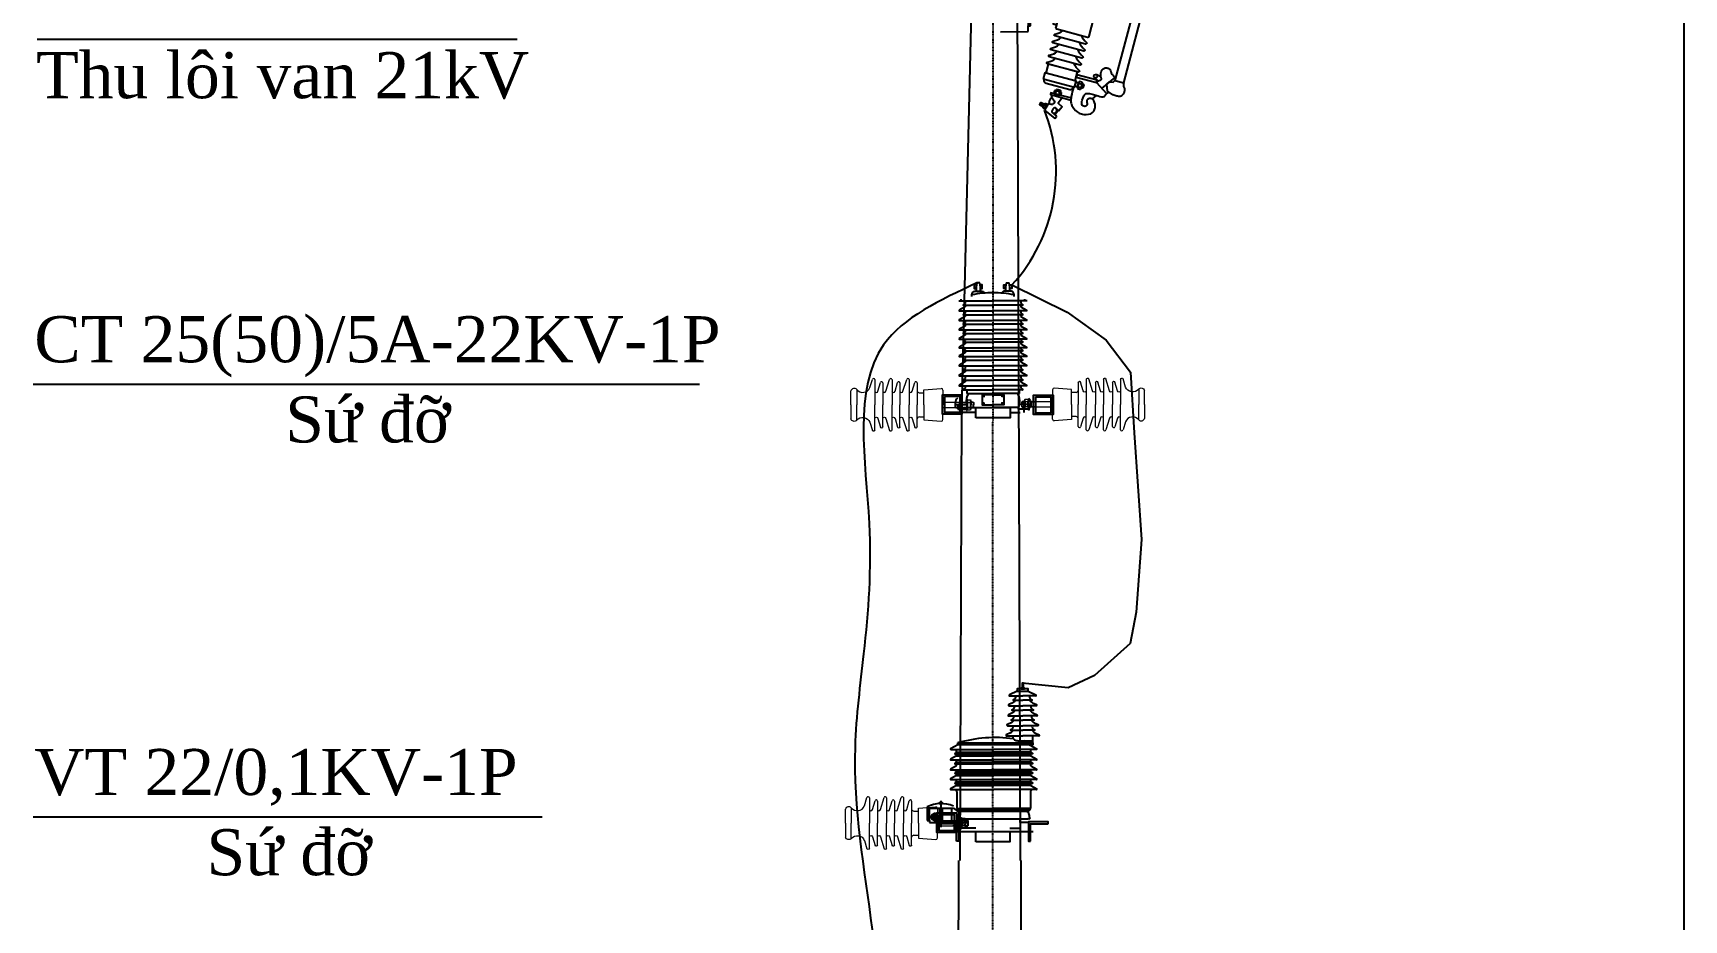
# Model space of a CAD drawing. Header units: inches. Extents: x -246336 to 136055, y -106871 to 69513.
# Drawn here: x -148379 to -142468, y 12018 to 15192 of the extents above; entities that cross this region are included whole.
import ezdxf

# ---------------------------------------------------------------- set-up
doc = ezdxf.new("R2010")
doc.units = ezdxf.units.IN
doc.header["$MEASUREMENT"] = 0
for name, pattern in [('CENTER', [2, 1.25, -0.25, 0.25, -0.25]), ('DASHDOT', [25.4, 12.7, -6.35, 0, -6.35]), ('DASHDOTX2', [2, 1, -0.5, 0, -0.5])]:
    doc.linetypes.add(name, pattern=pattern)
for name, color, linetype in [('Layer1', 7, 'Continuous'), ('XA-TT1', 7, 'Continuous'), ('XA-TT2', 7, 'Continuous')]:
    doc.layers.add(name, color=color, linetype=linetype)
doc.styles.add('VIET25', font='VNTIME_0.TTF', dxfattribs={"height": 2.5})

# ---------------------------------------------------------------- blocks, each defined once
blk = doc.blocks.new('DSFDS')
at = {"layer": 'Layer1', "color": 9, "linetype": 'Continuous', "lineweight": 5}
for p, q in [((-19632.1, 14191.9), (-19632.1, 14113.2)), ((-19614.3, 14161.8), (-19623.7, 14192.8)), ((-19603.5, 14204), (-19603.5, 14113.2)), ((-19581.5, 14161.8), (-19594.8, 14204.6)), ((-19570.7, 14191.9), (-19570.7, 14113.2)), ((-19553, 14161.8), (-19562.3, 14192.8)), ((-19542.2, 14204), (-19542.2, 14113.2)), ((-19520.2, 14161.8), (-19533.5, 14204.6)), ((-19509.4, 14191.9), (-19509.4, 14113.2)), ((-19491.6, 14161.8), (-19501, 14192.8)), ((-19480.8, 14204), (-19480.8, 14113.2)), ((-19462.7, 14175), (-19472.1, 14204.6)), ((-19810.9, 14130.9), (-19823.1, 14130.9)), ((-19724.6, 14165.7), (-19724.6, 14113.2)), ((-19656.4, 14167.2), (-19718.2, 14172.1)), ((-19656.4, 14113.2), (-19656.4, 14167.2)), ((-19640.1, 14156.4), (-19656.4, 14156.4)), ((-19415.8, 14167.8), (-19415.8, 14113.2)), ((-19395, 14113.2), (-19395, 14163.1)), ((-19832.9, 14123.2), (-19834.9, 14121.2)), ((-19834.9, 14121.2), (-19834.9, 14113.2)), ((-19834.9, 14105.2), (-19834.9, 14113.2)), ((-19832.9, 14103.2), (-19834.9, 14105.2)), ((-19812.2, 14122.2), (-19823.1, 14122.2)), ((-19812.2, 14104.3), (-19823.1, 14104.3)), ((-19810.9, 14095.6), (-19823.1, 14095.6)), ((-19724.6, 14123.2), (-19808.5, 14123.2)), ((-19724.6, 14103.2), (-19808.5, 14103.2)), ((-19724.6, 14060.8), (-19724.6, 14113.2)), ((-19656.4, 14113.2), (-19656.4, 14059.2)), ((-19640.1, 14070.1), (-19656.4, 14070.1)), ((-19632.1, 14034.6), (-19632.1, 14113.2)), ((-19603.5, 14022.5), (-19603.5, 14113.2)), ((-19570.7, 14034.6), (-19570.7, 14113.2)), ((-19542.2, 14022.5), (-19542.2, 14113.2)), ((-19509.4, 14034.6), (-19509.4, 14113.2)), ((-19480.8, 14022.5), (-19480.8, 14113.2)), ((-19415.8, 14058.7), (-19415.8, 14113.2)), ((-19395, 14113.2), (-19395, 14063.4)), ((-19656.4, 14059.2), (-19718.2, 14054.3)), ((-19614.3, 14064.6), (-19623.7, 14033.7)), ((-19581.5, 14064.6), (-19594.8, 14021.9)), ((-19553, 14064.6), (-19562.3, 14033.7)), ((-19520.2, 14064.6), (-19533.5, 14021.9)), ((-19491.6, 14064.6), (-19501, 14033.7)), ((-19462.7, 14051.4), (-19472.1, 14021.9))]:
    blk.add_line(p, q, dxfattribs=at)
at = {"layer": 'Layer1', "color": 9, "linetype": 'CENTER', "ltscale": 0.05}
for p, q in [((-19824.5, 14121.2), (-19834.9, 14121.2)), ((-19824.5, 14105.2), (-19834.9, 14105.2)), ((-19832.9, 14103.2), (-19832.9, 14123.2))]:
    blk.add_line(p, q, dxfattribs=at)
at = {"layer": 'Layer1', "color": 9, "linetype": 'Continuous'}
for p, q in [((-19824.5, 14123.2), (-19832.9, 14123.2)), ((-19824.5, 14103.2), (-19832.9, 14103.2)), ((-19824.5, 14126.6), (-19824.5, 14113.2)), ((-19824.5, 14099.9), (-19824.5, 14113.2))]:
    blk.add_line(p, q, dxfattribs=at)
at = {"layer": 'Layer1', "color": 9, "linetype": 'CENTER', "lineweight": 5, "ltscale": 0.05}
for p, q in [((-19779.7, 14121.2), (-19808.5, 14121.2)), ((-19779.7, 14105.2), (-19808.5, 14105.2))]:
    blk.add_line(p, q, dxfattribs=at)
at = {"layer": 'Layer1', "color": 9, "linetype": 'Continuous', "lineweight": 5}
for points in [[(-19808.5, 14113.2), (-19808.5, 14133.2), (-19810.9, 14133.2), (-19810.9, 14113.2)], [(-19808.5, 14113.2), (-19808.5, 14093.3), (-19810.9, 14093.3), (-19810.9, 14113.2)]]:
    blk.add_lwpolyline(points, dxfattribs=at)
at = {"layer": 'Layer1', "color": 9, "linetype": 'Continuous'}
for centre, radius, start, end in [((-19816.8, 14126.6), 7.65, 145.46302, 214.53698), ((-19818.5, 14126.6), 7.65, 325.46302, 34.53698), ((-19793.9, 14113.2), 30.6, 162.92513, 180), ((-19793.9, 14113.2), 30.6, 180, 197.07487), ((-19816.8, 14099.9), 7.65, 145.46302, 214.53698), ((-19841.5, 14113.2), 30.6, 0, 17.07487), ((-19841.5, 14113.2), 30.6, 342.92513, 0), ((-19818.5, 14099.9), 7.65, 325.46302, 34.53698)]:
    blk.add_arc(centre, radius, start, end, dxfattribs=at)
at = {"layer": 'Layer1', "color": 9, "linetype": 'Continuous', "lineweight": 5}
for centre, radius, start, end in [((-19717.9, 14165.4), 6.7, 92.54894, 177.93442), ((-19640.9, 14165.6), 9.23, 275.28064, 343.24809), ((-19640.9, 14060.9), 9.23, 16.75191, 84.71936), ((-19717.9, 14061), 6.7, 182.06558, 267.45106)]:
    blk.add_arc(centre, radius, start, end, dxfattribs=at)
at = {"layer": 'Layer1', "color": 9, "linetype": 'Continuous', "lineweight": 5, "extrusion": (0, 0, -1)}
for centre, major_axis, start_param, end_param in [((-19627.9, 14192.1), (4.22, 0), 3.094054, 6.116831), ((-19599.1, 14203.3), (4.48, 0), 3.291437, 5.982469), ((-19566.5, 14192.1), (4.22, 0), 3.094054, 6.116831), ((-19537.7, 14203.3), (4.48, 0), 3.291437, 5.982469), ((-19505.2, 14192.1), (4.22, 0), 3.094054, 6.116831), ((-19476.4, 14203.3), (4.48, 0), 3.291437, 5.982469), ((-19608.8, 14163.2), (5.71, 0), 0.402312, 2.8943), ((-19576, 14163.2), (5.71, 0), 0.402312, 2.8943), ((-19547.4, 14163.2), (5.71, 0), 0.402312, 2.8943), ((-19514.6, 14163.2), (5.71, 0), 0.402312, 2.8943), ((-19486.1, 14163.2), (5.71, 0), 0.402312, 2.8943), ((-19437.1, 14184.4), (27.3, 0), 0.67706, 2.781074), ((-19406.5, 14161), (11.6, 0), 3.786737, 6.096978)]:
    blk.add_ellipse(centre, major_axis=major_axis, ratio=0.970874, start_param=start_param, end_param=end_param, dxfattribs=at)
at = {"layer": 'Layer1', "color": 9, "linetype": 'Continuous', "lineweight": 5}
for centre, major_axis, start_param, end_param in [((-19608.8, 14063.3), (5.71, 0), 0.402312, 2.8943), ((-19576, 14063.3), (5.71, 0), 0.402312, 2.8943), ((-19547.4, 14063.3), (5.71, 0), 0.402312, 2.8943), ((-19514.6, 14063.3), (5.71, 0), 0.402312, 2.8943), ((-19486.1, 14063.3), (5.71, 0), 0.402312, 2.8943), ((-19437.1, 14042.1), (27.3, 0), 0.67706, 2.781074), ((-19627.9, 14034.4), (4.22, 0), 3.094054, 6.116831), ((-19599.1, 14023.2), (4.48, 0), 3.291437, 5.982469), ((-19566.5, 14034.4), (4.22, 0), 3.094054, 6.116831), ((-19537.7, 14023.2), (4.48, 0), 3.291437, 5.982469), ((-19505.2, 14034.4), (4.22, 0), 3.094054, 6.116831), ((-19476.4, 14023.2), (4.48, 0), 3.291437, 5.982469), ((-19406.5, 14065.5), (11.6, 0), 3.786737, 6.096978)]:
    blk.add_ellipse(centre, major_axis=major_axis, ratio=0.970874, start_param=start_param, end_param=end_param, dxfattribs=at)
at = {"layer": 'XA-TT1', "color": 7, "flags": 128}
for points in [[(-19722.7, 14083.8), (-19722.7, 14076.8), (-19792.7, 14076.8), (-19792.7, 14146.8), (-19785.7, 14146.8)], [(-19792.7, 14139.8), (-19792.7, 14146.8), (-19722.7, 14146.8), (-19722.7, 14076.8), (-19729.7, 14076.8)], [(-19729.7, 14083.8), (-19729.7, 14139.8), (-19785.7, 14139.8)], [(-19785.7, 14139.8), (-19785.7, 14083.8), (-19729.7, 14083.8)]]:
    blk.add_lwpolyline(points, dxfattribs=at)
blk = doc.blocks.new('FCOB')
at = {"layer": 'XA-TT2', "linetype": 'DASHDOTX2', "ltscale": 3}
h = blk.add_hatch(dxfattribs=at)
h.set_pattern_fill('ANSI37', color=4, scale=33, angle=-3.0447, style=0)
h.set_pattern_definition([(41.95532, (9215.2557, -978.9582), (-2.7577723, 3.067624), []), (131.95532, (9215.2557, -978.9582), (-3.067624, -2.7577723), [])])
h.paths.add_polyline_path([(13972.73, 1673.2), (13970.84, 1663.84), (13975.86, 1662.37), (13987.14, 1663.23), (13994.07, 1661.1), (13996.32, 1668.55), (13988.86, 1671.41)])
for p, q in [((13971.04, 1664.86), (13969.79, 1665.19)), ((13957.23, 1660.83), (13962.64, 1659.38)), ((13970.73, 1663.64), (13969.79, 1663.89)), ((13970.77, 1663.8), (13969.83, 1664.05)), ((13970.04, 1665), (13969.86, 1664.3)), ((13973.8, 1662.1), (13973.54, 1663.05)), ((13974.74, 1662.24), (13974.6, 1662.74)), ((13978.96, 1657.57), (13978.94, 1655.89)), ((13979.63, 1658.11), (13981.27, 1657.8)), ((13944.77, 1652.4), (13946.42, 1652.4)), ((13945.07, 1652.52), (13945.07, 1653.46)), ((13945.11, 1655.14), (13946.08, 1655.14)), ((13945.11, 1654.98), (13946.08, 1654.98)), ((13945.11, 1654.82), (13946.08, 1654.82)), ((13945.11, 1654.67), (13946.08, 1654.67)), ((13945.11, 1654.51), (13946.08, 1654.51)), ((13945.11, 1654.35), (13946.08, 1654.35)), ((13945.11, 1654.19), (13946.08, 1654.19)), ((13945.11, 1654.03), (13946.08, 1654.03)), ((13945.11, 1653.87), (13946.08, 1653.87)), ((13945.11, 1653.71), (13946.08, 1653.71)), ((13948.75, 1652.36), (13945.74, 1652.36)), ((13946.12, 1652.52), (13946.12, 1653.46)), ((13948.47, 1649.62), (13948.22, 1648.69)), ((13948.62, 1649.58), (13948.37, 1648.65)), ((13948.77, 1649.54), (13948.52, 1648.6)), ((13948.93, 1649.5), (13948.68, 1648.56)), ((13949.08, 1649.45), (13948.83, 1648.52)), ((13949.24, 1649.41), (13948.99, 1648.48)), ((13949.39, 1649.37), (13949.14, 1648.44)), ((13950.19, 1648.11), (13949.49, 1648.3)), ((13950.47, 1649.13), (13949.77, 1649.32)), ((13950.66, 1649.38), (13950.23, 1647.79)), ((13952.89, 1644.66), (13958.3, 1643.21)), ((13963.04, 1629.83), (13962.18, 1630.69)), ((13964.15, 1630.85), (13962.78, 1631.53)), ((13968.29, 1630.65), (13964.39, 1627.44)), ((13950.33, 1625.86), (13951.92, 1625.43)), ((13950.64, 1625.9), (13950.83, 1626.6)), ((13950.94, 1626.83), (13951.87, 1626.58)), ((13950.98, 1626.98), (13951.91, 1626.73)), ((13951.66, 1625.63), (13951.85, 1626.32)), ((13957.54, 1629.26), (13957.12, 1627.67)), ((13957.31, 1627.92), (13958.16, 1627.69)), ((13957.58, 1628.94), (13958.43, 1628.71)), ((13958.66, 1628.6), (13958.41, 1627.67)), ((13958.81, 1628.56), (13958.56, 1627.63)), ((13962.86, 1629.12), (13965.85, 1625.83)), ((13945.96, 1622.57), (13946.3, 1623.16)), ((13946.06, 1622.51), (13946.39, 1623.1)), ((13946.16, 1622.46), (13946.49, 1623.05)), ((13946.26, 1622.4), (13946.59, 1622.99)), ((13946.35, 1622.35), (13946.69, 1622.94)), ((13946.45, 1622.29), (13946.78, 1622.88)), ((13946.55, 1622.24), (13946.88, 1622.83)), ((13946.64, 1622.18), (13946.98, 1622.77)), ((13946.74, 1622.13), (13947.07, 1622.72)), ((13946.84, 1622.07), (13947.17, 1622.66)), ((13947.54, 1621.64), (13946.97, 1621.96)), ((13948.36, 1622.88), (13947.24, 1620.95)), ((13947.24, 1620.95), (13950.34, 1618.45)), ((13947.91, 1622.28), (13947.34, 1622.6)), ((13947.52, 1621.41), (13948.08, 1622.42)), ((13949.3, 1622.62), (13948.36, 1622.88)), ((13962.73, 1625.32), (13961.49, 1624.24)), ((13950.95, 1619.15), (13949.52, 1620.42)), ((13950.34, 1618.45), (13950.95, 1619.15))]:
    blk.add_line(p, q)
at = {"linetype": 'DASHDOT'}
for p, q in [((13942.53, 1653.98), (13934.23, 1653.98)), ((13942.53, 1652.36), (13942.53, 1653.98)), ((13942.53, 1644.39), (13942.53, 1646.14)), ((13934.23, 1644.39), (13942.53, 1644.39))]:
    blk.add_line(p, q, dxfattribs=at)
at = {"linetype": 'Continuous', "lineweight": 5}
for p, q in [((13943.33, 1650.29), (13944.2, 1650.29)), ((13943.33, 1647.74), (13944.2, 1647.74)), ((13943.42, 1649.66), (13944.2, 1649.66)), ((13943.42, 1648.37), (13944.2, 1648.37)), ((13944.91, 1649.73), (13945.05, 1649.59)), ((13944.91, 1648.3), (13945.05, 1648.44)), ((13945.05, 1649.59), (13945.05, 1649.01)), ((13945.05, 1648.44), (13945.05, 1649.01))]:
    blk.add_line(p, q, dxfattribs=at)
at = {"linetype": 'Continuous'}
for p, q in [((13944.3, 1649.97), (13944.3, 1649.01)), ((13944.3, 1649.73), (13944.91, 1649.73)), ((13944.3, 1648.06), (13944.3, 1649.01)), ((13944.3, 1648.3), (13944.91, 1648.3))]:
    blk.add_line(p, q, dxfattribs=at)
at = {"linetype": 'CENTER', "ltscale": 0.05}
for p, q in [((13944.3, 1649.59), (13945.05, 1649.59)), ((13944.3, 1648.44), (13945.05, 1648.44)), ((13944.91, 1648.3), (13944.91, 1649.73))]:
    blk.add_line(p, q, dxfattribs=at)
for points in [[(13972.73, 1673.2), (13988.86, 1671.41), (13996.32, 1668.55), (13994.07, 1661.1), (13987.14, 1663.23), (13975.86, 1662.37), (13970.84, 1663.84), (13972.73, 1673.2)], [(13969.47, 1665.15), (13969.29, 1664.45)], [(13971.04, 1664.86), (13969.79, 1665.19)], [(13955.56, 1661.28), (13964.31, 1658.93), (13964.69, 1660.34)], [(13969.54, 1664.26), (13970.85, 1663.91)], [(13970.91, 1663.81), (13970.83, 1663.53), (13970.67, 1663.44), (13969.74, 1663.69), (13969.64, 1663.85), (13969.74, 1664.2), (13970.85, 1663.91)], [(13974.54, 1660.74), (13975.87, 1659.24)], [(13976.14, 1660.36), (13974.83, 1661.83)], [(13981.85, 1658.82), (13976.14, 1660.36)], [(13979.15, 1659.55), (13979.72, 1661.69), (13977.11, 1662.39), (13976.54, 1660.25)], [(13976.92, 1662.45), (13976.92, 1662.44), (13979.91, 1661.64), (13980.24, 1662.87)], [(13977.71, 1664.37), (13977.46, 1664.44)], [(13975.36, 1655.86), (13968.35, 1629.77), (13970.96, 1629.06), (13977.97, 1655.16)], [(13975.86, 1659.24), (13974.98, 1655.96), (13978.05, 1655.14)], [(13944.48, 1653.46), (13944.48, 1652.52)], [(13946.42, 1653.58), (13944.77, 1653.58)], [(13944.77, 1652.4), (13946.42, 1652.4)], [(13946.71, 1652.52), (13946.71, 1653.46)], [(13949.3, 1648.04), (13949.73, 1649.63)], [(13950.04, 1647.54), (13949.34, 1647.73)], [(13949.92, 1649.89), (13950.62, 1649.7)], [(13950.66, 1649.38), (13950.23, 1647.79)], [(13956.45, 1629.65), (13957.17, 1632.36), (13948.43, 1634.71), (13947.7, 1632)], [(13950.26, 1626.75), (13950.07, 1626.05)], [(13950.33, 1625.86), (13951.92, 1625.43)], [(13952.17, 1626.37), (13950.58, 1626.79)], [(13952.23, 1625.47), (13952.42, 1626.17)], [(13957.54, 1629.26), (13957.12, 1627.67)], [(13957.16, 1627.35), (13958, 1627.12)], [(13958.58, 1629.28), (13957.74, 1629.51)], [(13958.2, 1627.38), (13958.63, 1628.96)], [(13968.84, 1625.1), (13967.66, 1625.42), (13966.09, 1626.54), (13965.87, 1628.65), (13966.7, 1629.34), (13967.85, 1629.2), (13968.35, 1629.77)], [(13946.77, 1621.6), (13947.34, 1621.28)], [(13947.37, 1622.82), (13946.8, 1621.82)], [(13947.52, 1621.41), (13948.08, 1622.42)], [(13948.11, 1622.64), (13947.54, 1622.96)], [(13948.78, 1622.76), (13948.82, 1623.67), (13949.21, 1624.42), (13949.52, 1624.64), (13949.62, 1624.73)], [(13952.56, 1624.65), (13951.41, 1623.01), (13952.57, 1621.89), (13951.56, 1620.76), (13950.56, 1621.65)]]:
    blk.add_lwpolyline(points)
for points in [[(13965.74, 1664.26), (13965.96, 1665.08, 0.414214), (13965.33, 1666.16), (13958.3, 1668.05, 0.414214), (13957.21, 1667.43), (13955.57, 1661.33)], [(13971.22, 1665.42), (13968.28, 1666.21, 0.414214), (13967.01, 1665.48), (13966.62, 1664.03), (13967.19, 1663.88), (13967.58, 1665.32, -0.414214), (13968.12, 1665.64), (13971.04, 1664.86)], [(13962.64, 1659.38, 0.125293), (13964.21, 1657.28, -0.748668), (13963.97, 1656.79), (13963.97, 1656.79), (13954.78, 1659.26, -0.748668), (13954.83, 1659.8, 0.125293), (13957.23, 1660.83)], [(13961.52, 1655.22, 0.125293), (13963.09, 1653.12, -0.748668), (13962.86, 1652.64), (13962.86, 1652.64), (13953.67, 1655.1, -0.748668), (13953.71, 1655.64, 0.125293), (13956.11, 1656.68)], [(13962.08, 1657.3, 0.125293), (13963.65, 1655.2, -0.748668), (13963.41, 1654.71), (13963.41, 1654.71), (13954.22, 1657.18, -0.748668), (13954.27, 1657.72, 0.125293), (13956.67, 1658.75)], [(13952.43, 1651.38, -0.177277), (13952.59, 1651.49, 0.125293), (13955, 1652.52)], [(13960.97, 1653.14, 0.125293), (13962.53, 1651.05, -0.748668), (13962.3, 1650.56), (13962.3, 1650.56), (13953.11, 1653.02, -0.748668), (13953.15, 1653.56, 0.125293), (13955.56, 1654.6)], [(13960.41, 1651.06, 0.125293), (13961.97, 1648.97, -0.177277), (13962.06, 1648.79, -0.177277)], [(13957.18, 1639.05, 0.125293), (13958.75, 1636.95, -0.748668), (13958.51, 1636.46), (13958.51, 1636.46), (13949.32, 1638.93, -0.748668), (13949.36, 1639.47, 0.125293), (13951.77, 1640.5)], [(13957.74, 1641.13, 0.125293), (13959.3, 1639.03, -0.748668), (13959.07, 1638.54), (13959.07, 1638.54), (13949.88, 1641.01, -0.748668), (13949.92, 1641.55, 0.125293), (13952.33, 1642.58)], [(13958.3, 1643.21, 0.125293), (13959.86, 1641.11, -0.748668), (13959.63, 1640.62), (13959.63, 1640.62), (13950.44, 1643.09, -0.748668), (13950.48, 1643.63, 0.125293), (13952.89, 1644.66)], [(13956.06, 1634.89, 0.125293), (13957.63, 1632.79, -0.748668), (13957.39, 1632.3), (13957.39, 1632.3), (13948.21, 1634.77, -0.748668), (13948.25, 1635.31, 0.125293), (13950.65, 1636.34)], [(13956.62, 1636.97, 0.125293), (13958.19, 1634.87, -0.748668), (13957.95, 1634.38), (13957.95, 1634.38), (13948.76, 1636.85, -0.748668), (13948.81, 1637.39, 0.125293), (13951.21, 1638.42)], [(13947.22, 1630.22), (13947.17, 1630.05, 0.414214), (13947.8, 1628.96), (13954.83, 1627.07, 0.414214), (13955.92, 1627.7), (13955.97, 1627.87)], [(13955.22, 1624.6, -0.121046), (13955.01, 1624.6), (13949.24, 1626.15), (13949.09, 1625.58), (13954.85, 1624.03, 0.069485), (13955.14, 1624, 0.069485)], [(13949.54, 1625.46), (13949.4, 1624.96), (13950.22, 1623.76, -0.551716), (13949.3, 1622.62)]]:
    blk.add_lwpolyline(points, format="xyb")
for points in [[(13965.26, 1664.39), (13964.18, 1660.36), (13973.59, 1659.99), (13974.14, 1662.01), (13965.26, 1664.39)], [(13970.93, 1663.88), (13970.93, 1663.88)], [(13973.51, 1659.69), (13974.2, 1659.5), (13974.93, 1662.19), (13974.24, 1662.38)], [(13945.11, 1655.3), (13946.08, 1655.3), (13946.21, 1655.17), (13946.21, 1653.58), (13944.98, 1653.58), (13944.98, 1655.17)], [(13948.22, 1649.69), (13947.97, 1648.75), (13948.07, 1648.59), (13949.35, 1648.24), (13949.67, 1649.43), (13948.39, 1649.78)], [(13946.9, 1630.31), (13956.27, 1627.79), (13956.75, 1629.57), (13947.38, 1632.09)], [(13956.75, 1630.76), (13962.86, 1629.12), (13963.04, 1629.83), (13956.93, 1631.47)], [(13951.04, 1627.19), (13951.97, 1626.94), (13952.06, 1626.77), (13951.97, 1626.42), (13950.78, 1626.74), (13950.87, 1627.09)], [(13956.35, 1628.09), (13957.17, 1627.87), (13957.49, 1629.06), (13956.67, 1629.28)], [(13959.02, 1628.51), (13958.77, 1627.57), (13958.6, 1627.48), (13958.25, 1627.58), (13958.57, 1628.77), (13958.92, 1628.67)], [(13945.87, 1622.62), (13946.2, 1623.21), (13946.33, 1623.25), (13947.3, 1622.7), (13946.87, 1621.95), (13945.9, 1622.5)]]:
    blk.add_lwpolyline(points, close=True)
at = {"flags": 128}
for points in [[(13948.75, 1651.74), (13948.75, 1652.36), (13942.53, 1652.36), (13942.53, 1646.14), (13943.16, 1646.14)], [(13943.16, 1646.14), (13943.16, 1651.74), (13948.75, 1651.74)]]:
    blk.add_lwpolyline(points, dxfattribs=at)
for points in [[(13942.85, 1651.4), (13950.43, 1651.4, -0.414214), (13950.96, 1650.49), (13949.94, 1646.69), (13950.9, 1646.43), (13951.92, 1650.23, 0.414214), (13950.69, 1652.36), (13942.85, 1652.36)], [(13951.02, 1645.16), (13960.17, 1642.7, 0.414214), (13960.71, 1643.02), (13962.14, 1648.31, 0.414214), (13961.82, 1648.86), (13952.67, 1651.32, 0.414214), (13952.12, 1651), (13950.7, 1645.71, 0.414214)]]:
    blk.add_lwpolyline(points, format="xyb", close=True)
at = {"linetype": 'Continuous', "lineweight": 5}
for points in [[(13943.16, 1649.01), (13943.16, 1650.45), (13943.33, 1650.45), (13943.33, 1649.01)], [(13943.16, 1649.01), (13943.16, 1647.58), (13943.33, 1647.58), (13943.33, 1649.01)]]:
    blk.add_lwpolyline(points, dxfattribs=at)
blk.add_circle((13962.55, 1631.06), 0.524)
for centre, radius, start, end in [((13969.68, 1664.79), 0.419, 30.1585, 119.7747), ((13970.27, 1663.81), 1.21, 51.507, 100.9131), ((13969.65, 1664.66), 0.419, 210.1585, 299.7747), ((13970.65, 1665.21), 1.21, 229.02, 280.9131), ((13981.05, 1655.84), 3.09, 193.1904, 74.9666), ((13980.9, 1655.86), 1.97, 179.1621, 79.1833), ((13979.52, 1657.56), 0.56, 79.1833, 179.1621), ((13945.58, 1652.13), 1.38, 211.8924, 328.1076), ((13944.77, 1653.16), 0.419, 45.1919, 134.8081), ((13944.77, 1652.82), 0.419, 225.1919, 314.8081), ((13945.59, 1652.37), 1.21, 64.0535, 115.9465), ((13945.59, 1653.61), 1.21, 244.0535, 295.9465), ((13946.42, 1653.16), 0.419, 45.1919, 134.8081), ((13946.42, 1652.82), 0.419, 225.1919, 314.8081), ((13949.7, 1647.94), 0.419, 120.1585, 209.7747), ((13950.68, 1648.53), 1.21, 139.02, 190.9131), ((13950.13, 1649.52), 0.419, 120.1585, 209.7747), ((13949.83, 1647.9), 0.419, 300.1585, 29.7747), ((13949.28, 1648.9), 1.21, 319.02, 10.9131), ((13950.25, 1649.49), 0.419, 300.1585, 29.7747), ((13950.44, 1626.26), 0.419, 210.1585, 299.7747), ((13950.47, 1626.39), 0.419, 30.1585, 119.7747), ((13951.44, 1626.81), 1.21, 229.02, 280.9131), ((13951.06, 1625.41), 1.21, 49.02, 100.9131), ((13952.03, 1625.84), 0.419, 210.1585, 299.7747), ((13952.06, 1625.96), 0.419, 30.1585, 119.7747), ((13957.52, 1627.56), 0.419, 120.1585, 209.7747), ((13958.49, 1628.15), 1.21, 139.02, 190.9131), ((13957.95, 1629.15), 0.419, 120.1585, 209.7747), ((13957.79, 1627.48), 0.419, 300.1585, 29.7747), ((13957.25, 1628.48), 1.21, 319.02, 10.9131), ((13958.22, 1629.07), 0.419, 300.1585, 29.7747), ((13947.05, 1621.68), 0.293, 105.5953, 195.2115), ((13947.82, 1621.91), 0.844, 124.4568, 176.3499), ((13947.62, 1622.68), 0.293, 105.5953, 195.2115), ((13947.26, 1621.56), 0.293, 285.5953, 15.2115), ((13947.07, 1622.33), 0.844, 304.4568, 356.3499), ((13947.83, 1622.56), 0.293, 285.5953, 15.2115), ((13950.58, 1620.58), 1.07, 90.9615, 188.3469), ((13950.04, 1620.93), 0.895, 263.8968, 39.5625), ((13950.07, 1620.92), 1.15, 278.2552, 8.0031)]:
    blk.add_arc(centre, radius, start, end)
at = {"linetype": 'Continuous'}
for centre, radius, start, end in [((13943.88, 1649.97), 0.55, 145.463, 214.537), ((13943.75, 1649.97), 0.55, 325.463, 34.537), ((13945.53, 1649.01), 2.2, 162.9251, 180), ((13945.53, 1649.01), 2.2, 180, 197.0749), ((13943.88, 1648.06), 0.55, 145.463, 214.537), ((13942.1, 1649.01), 2.2, 0, 17.0749), ((13942.1, 1649.01), 2.2, 342.9251, 0), ((13943.75, 1648.06), 0.55, 325.463, 34.537)]:
    blk.add_arc(centre, radius, start, end, dxfattribs=at)
for points, knots in [([(13962.86, 1629.12), (13963.08, 1629.35), (13963.49, 1629.77), (13964.49, 1630.08), (13964.24, 1630.57), (13964.07, 1631.08), (13964.09, 1631.84), (13964.35, 1632.73), (13964.97, 1633.44), (13965.95, 1633.6), (13966.92, 1633.23), (13967.16, 1632.47), (13967.2, 1631.91), (13967.62, 1631.46), (13968.02, 1630.94), (13968.38, 1630.54), (13968.52, 1630.39)], [0, 0, 0, 0, 11.648206, 21.188614, 24.738093, 28.023008, 39.729704, 49.408854, 59.154896, 69.610391, 81.147608, 90.62568, 94.86376, 99.343388, 110.687596, 117.504633, 117.504633, 117.504633, 117.504633]), ([(13955.92, 1627.7), (13955.7, 1626.81), (13955.35, 1625.38), (13954.99, 1623.38), (13955.78, 1621.55), (13957.16, 1620.05), (13959.38, 1619.53), (13961.4, 1619.64), (13962.31, 1621.09), (13962.46, 1622.15), (13962.3, 1623.24), (13961.76, 1624.25), (13960.55, 1624.58), (13959.63, 1623.65), (13960.23, 1622.78), (13959.62, 1621.85), (13958.13, 1622.35), (13958.56, 1623.83), (13958.82, 1624.97), (13959.46, 1625.89), (13960.66, 1625.98), (13961.87, 1625.53), (13963.37, 1625.18), (13965.13, 1624.49), (13965.67, 1625.81), (13966.22, 1626.1), (13966.5, 1626.24)], [0, 0, 0, 0, 31.37349, 50.085658, 66.392, 96.969182, 114.039982, 143.723316, 155.709296, 168.6155, 179.441942, 192.628368, 204.862725, 216.161245, 226.453738, 234.507867, 247.026113, 264.016888, 276.042912, 289.42527, 296.90151, 315.071833, 331.699605, 352.905334, 363.111394, 373.554324, 373.554324, 373.554324, 373.554324]), ([(13970.96, 1629.06), (13970.88, 1628.75), (13970.71, 1628.14), (13971.3, 1627.34), (13971.16, 1626.4), (13970.76, 1625.55), (13969.91, 1624.83), (13969.19, 1625.01), (13968.84, 1625.1)], [0, 0, 0, 0, 10.423414, 20.393982, 30.690631, 40.353473, 52.491673, 64.028898, 64.028898, 64.028898, 64.028898])]:
    blk.add_open_spline(points, degree=3, knots=knots)
blk = doc.blocks.new('GFH')
at = {"layer": 'Layer1', "color": 3, "linetype": 'Continuous'}
for p, q in [((-16665.8, 15053.6), (-16693.5, 15041.1)), ((-16692.6, 15037.2), (-16646, 15037.2)), ((-16679.1, 15021.2), (-16646, 15021.2)), ((-16599.3, 15037.2), (-16646, 15037.2)), ((-16612.8, 15021.2), (-16646, 15021.2)), ((-16626.1, 15053.6), (-16598.5, 15041.1)), ((-16682.7, 14976.3), (-16697.3, 14969.6)), ((-16696.5, 14965.7), (-16646, 14965.7)), ((-16681.3, 15012.6), (-16695.9, 15005.8)), ((-16695, 15002), (-16646, 15002)), ((-16684, 14985.4), (-16646, 14985.4)), ((-16596.9, 15002), (-16646, 15002)), ((-16607.9, 14985.4), (-16646, 14985.4)), ((-16595.4, 14965.7), (-16646, 14965.7)), ((-16610.6, 15012.6), (-16596, 15005.8)), ((-16609.2, 14976.3), (-16594.6, 14969.6)), ((-16690, 14904.8), (-16704.6, 14898.1)), ((-16686.6, 14941.1), (-16701.2, 14934.3)), ((-16700.4, 14930.5), (-16646, 14930.5)), ((-16688.6, 14914.1), (-16646, 14914.1)), ((-16686.6, 14949.9), (-16646, 14949.9)), ((-16605.3, 14949.9), (-16646, 14949.9)), ((-16591.6, 14930.5), (-16646, 14930.5)), ((-16603.3, 14914.1), (-16646, 14914.1)), ((-16605.3, 14941.1), (-16590.7, 14934.3)), ((-16601.9, 14904.8), (-16587.3, 14898.1)), ((-16878, 14862.2), (-16904.2, 14847.8)), ((-16903.6, 14845.6), (-16749.8, 14845.6)), ((-16882.6, 14835.7), (-16882.6, 14845.6)), ((-16596, 14845.6), (-16749.8, 14845.6)), ((-16703.7, 14894.2), (-16646, 14894.2)), ((-16588.2, 14894.2), (-16646, 14894.2)), ((-16621.5, 14862.2), (-16595.4, 14847.8)), ((-16617, 14835.7), (-16617, 14845.6)), ((-16609.5, 14868.7), (-16609.5, 14894.2)), ((-16882.6, 14822.1), (-16904.2, 14810.2)), ((-16882.6, 14786.7), (-16904.2, 14774.8)), ((-16903.6, 14807.9), (-16749.8, 14807.9)), ((-16882.6, 14835.7), (-16889.1, 14831.2)), ((-16882.6, 14800.2), (-16889.1, 14795.8)), ((-16888.7, 14829.8), (-16749.8, 14829.8)), ((-16888.7, 14794.3), (-16749.8, 14794.3)), ((-16882.6, 14835.7), (-16749.8, 14835.7)), ((-16882.6, 14822.1), (-16882.6, 14829.8)), ((-16882.6, 14822.1), (-16749.8, 14822.1)), ((-16882.6, 14800.2), (-16882.6, 14807.9)), ((-16882.6, 14800.2), (-16749.8, 14800.2)), ((-16882.6, 14786.7), (-16882.6, 14794.4)), ((-16617, 14835.7), (-16749.8, 14835.7)), ((-16610.9, 14829.8), (-16749.8, 14829.8)), ((-16617, 14822.1), (-16749.8, 14822.1)), ((-16596, 14807.9), (-16749.8, 14807.9)), ((-16617, 14800.2), (-16749.8, 14800.2)), ((-16610.9, 14794.3), (-16749.8, 14794.3)), ((-16617, 14835.7), (-16610.4, 14831.2)), ((-16617, 14822.1), (-16617, 14829.8)), ((-16617, 14822.1), (-16595.4, 14810.2)), ((-16617, 14800.2), (-16617, 14807.9)), ((-16617, 14800.2), (-16610.4, 14795.8)), ((-16617, 14786.7), (-16617, 14794.4)), ((-16617, 14786.7), (-16595.4, 14774.8)), ((-16882.6, 14752.2), (-16904.2, 14740.2)), ((-16903.6, 14772.5), (-16749.8, 14772.5)), ((-16903.6, 14738), (-16749.8, 14738)), ((-16882.6, 14765.7), (-16889.1, 14761.3)), ((-16882.6, 14730), (-16889.1, 14725.5)), ((-16888.7, 14759.8), (-16749.8, 14759.8)), ((-16888.7, 14724.1), (-16749.8, 14724.1)), ((-16882.6, 14765.7), (-16882.6, 14772.5)), ((-16882.6, 14765.7), (-16749.8, 14765.7)), ((-16882.6, 14752.2), (-16882.6, 14759.9)), ((-16882.6, 14752.2), (-16749.8, 14752.2)), ((-16882.6, 14730), (-16882.6, 14738)), ((-16882.6, 14730), (-16749.8, 14730)), ((-16882.6, 14716.4), (-16882.6, 14724.2)), ((-16596, 14772.5), (-16749.8, 14772.5)), ((-16617, 14765.7), (-16749.8, 14765.7)), ((-16610.9, 14759.8), (-16749.8, 14759.8)), ((-16617, 14752.2), (-16749.8, 14752.2)), ((-16596, 14738), (-16749.8, 14738)), ((-16617, 14730), (-16749.8, 14730)), ((-16610.9, 14724.1), (-16749.8, 14724.1)), ((-16617, 14765.7), (-16617, 14772.5)), ((-16617, 14765.7), (-16610.4, 14761.3)), ((-16617, 14752.2), (-16617, 14759.9)), ((-16617, 14752.2), (-16595.4, 14740.2)), ((-16617, 14730), (-16617, 14738)), ((-16617, 14730), (-16610.4, 14725.5)), ((-16617, 14716.4), (-16617, 14724.2)), ((-16938.9, 14661.4), (-16938.9, 14567.7)), ((-16882.6, 14716.4), (-16904.2, 14704.5)), ((-16903.6, 14702.2), (-16749.8, 14702.2)), ((-16882.6, 14716.4), (-16749.8, 14716.4)), ((-16881.7, 14693.9), (-16881.7, 14633.8)), ((-16617, 14716.4), (-16749.8, 14716.4)), ((-16596, 14702.2), (-16749.8, 14702.2)), ((-16617.9, 14693.9), (-16617.9, 14633.8)), ((-16617, 14716.4), (-16595.4, 14704.5)), ((-16987.8, 14640.5), (-16987.8, 14634.9)), ((-16987.8, 14634.9), (-16987.8, 14591.7)), ((-16987.8, 14634.9), (-16893.2, 14634.9)), ((-16980.2, 14591.7), (-16980.2, 14634.9)), ((-16977.2, 14603.7), (-16944.8, 14603.7)), ((-16961, 14587.5), (-16961, 14619.9)), ((-16943.3, 14634.9), (-16943.3, 14583.7)), ((-16934.5, 14634.9), (-16934.5, 14583.7)), ((-16901.3, 14634.9), (-16901.3, 14583.7)), ((-16893.2, 14634.9), (-16874, 14619.3)), ((-16881.7, 14634.1), (-16745.2, 14634.1)), ((-16878.3, 14628.9), (-16746, 14628.9)), ((-16868.4, 14624.9), (-16631.2, 14624.9)), ((-16617.9, 14634.1), (-16754.4, 14634.1)), ((-16621.3, 14628.9), (-16753.6, 14628.9)), ((-16987.8, 14591.7), (-16980.2, 14591.7)), ((-16980.2, 14591.7), (-16980.2, 14583.7)), ((-16980.2, 14583.7), (-16872, 14583.7)), ((-16871.6, 14596.9), (-16628, 14596.9)), ((-16871.6, 14583.7), (-16843.6, 14583.7)), ((-16843.8, 14596.9), (-16843.8, 14583.7)), ((-16655.8, 14596.9), (-16655.8, 14583.7)), ((-16628, 14583.7), (-16655.8, 14583.7))]:
    blk.add_line(p, q, dxfattribs=at)
at = {"layer": 'Layer1', "color": 3, "linetype": 'Continuous', "lineweight": 5}
blk.add_line((-16859.3, 14569.5), (-16859.3, 14600), dxfattribs=at)
at = {"layer": 'Layer1', "color": 3, "linetype": 'Continuous'}
for points in [[(-16648.4, 15065.3), (-16643.5, 15065.3), (-16643.5, 15082.2), (-16648.4, 15082.2)], [(-16665.8, 15053.6), (-16626.1, 15053.6), (-16626.1, 15061.9), (-16665.8, 15061.9)], [(-16652, 15061.9), (-16639.9, 15061.9), (-16639.9, 15065.3), (-16652, 15065.3)], [(-16878, 14868.7), (-16609.5, 14868.7), (-16609.5, 14862.2), (-16878, 14862.2)], [(-16944.6, 14651.5), (-16933.3, 14651.5), (-16933.3, 14654.9), (-16944.6, 14654.9)]]:
    blk.add_lwpolyline(points, close=True, dxfattribs=at)
for radius in [12.4, 6.4]:
    blk.add_circle((-16961, 14603.7), radius, dxfattribs=at)
for centre, radius, start, end in [((-16692.6, 15039.2), 2.03, 114.42317, 270), ((-16608.6, 14924.2), 114.4, 121.99674, 129.45866), ((-16679.1, 15022), 0.811, 110.88254, 270), ((-16685, 15037.3), 15.6, 290.88254, 0.71095), ((-16683.3, 14924.2), 114.4, 50.54134, 58.00326), ((-16606.9, 15037.3), 15.6, 179.28905, 249.11746), ((-16612.8, 15022), 0.811, 270, 69.11746), ((-16599.3, 15039.2), 2.03, 270, 65.57683), ((-16696.5, 14967.7), 2.03, 114.42317, 270), ((-16695, 15004), 2.03, 114.42317, 270), ((-16692.4, 14966), 15.6, 290.88254, 0.71095), ((-16684, 14986.2), 0.811, 110.88254, 270), ((-16689.8, 15001.6), 15.6, 290.88254, 0.71095), ((-16735.3, 15048), 88.9, 306.26073, 314.88728), ((-16556.6, 15048), 88.9, 225.11272, 233.73927), ((-16602.1, 15001.6), 15.6, 179.28905, 249.11746), ((-16599.5, 14966), 15.6, 179.28905, 249.11746), ((-16607.9, 14986.2), 0.811, 270, 69.11746), ((-16596.9, 15004), 2.03, 270, 65.57683), ((-16595.4, 14967.7), 2.03, 270, 65.57683), ((-16703.7, 14896.2), 2.03, 114.42317, 270), ((-16700.4, 14932.5), 2.03, 114.42317, 270), ((-16694.9, 14918), 14, 290.46601, 344.02502), ((-16688.6, 14914.9), 0.811, 110.88254, 270), ((-16694.5, 14930.3), 15.6, 290.88254, 0.71095), ((-16686.6, 14950.7), 0.811, 110.88254, 270), ((-16739.2, 15012.7), 88.9, 306.26073, 314.88728), ((-16552.7, 15012.7), 88.9, 225.11272, 233.73927), ((-16597.5, 14930.3), 15.6, 179.28905, 249.11746), ((-16597, 14918), 14, 195.97498, 249.53399), ((-16605.3, 14950.7), 0.811, 270, 69.11746), ((-16603.3, 14914.9), 0.811, 270, 69.11746), ((-16591.6, 14932.5), 2.03, 270, 65.57683), ((-16588.2, 14896.2), 2.03, 270, 65.57683), ((-16903.6, 14846.8), 1.22, 118.86324, 270), ((-16744.1, 14411), 477, 82.17387, 106.31486), ((-16744.1, 14411), 477, 73.68514, 77.26204), ((-16596, 14846.8), 1.22, 270, 61.13676), ((-16903.6, 14809.1), 1.22, 118.86324, 270), ((-16888.7, 14830.6), 0.811, 124.30449, 270), ((-16888.7, 14795.1), 0.811, 124.30449, 270), ((-16610.9, 14830.6), 0.811, 270, 55.69551), ((-16610.9, 14795.1), 0.811, 270, 55.69551), ((-16596, 14809.1), 1.22, 270, 61.13676), ((-16903.6, 14773.7), 1.22, 118.86324, 270), ((-16903.6, 14739.2), 1.22, 118.86324, 270), ((-16888.7, 14760.6), 0.811, 124.30449, 270), ((-16888.7, 14724.9), 0.811, 124.30449, 270), ((-16610.9, 14760.6), 0.811, 270, 55.69551), ((-16610.9, 14724.9), 0.811, 270, 55.69551), ((-16596, 14773.7), 1.22, 270, 61.13676), ((-16596, 14739.2), 1.22, 270, 61.13676), ((-16903.6, 14703.4), 1.22, 118.86324, 270), ((-16888.3, 14694.6), 6.68, 354.2657, 85.38277), ((-16888.3, 14694.6), 6.68, 354.2657, 85.38277), ((-16611.2, 14694.6), 6.68, 94.61723, 185.7343), ((-16611.2, 14694.6), 6.68, 94.61723, 185.7343), ((-16596, 14703.4), 1.22, 270, 61.13676), ((-16938.2, 14536.2), 115.5, 67.52334, 115.41143), ((-16868.2, 14639.6), 14.7, 203.59164, 269.13968), ((-16631.4, 14639.6), 14.7, 270.86032, 336.40836)]:
    blk.add_arc(centre, radius, start, end, dxfattribs=at)
for points, knots in [([(-16682, 14894.1), (-16681.8, 14891.6), (-16681.4, 14887.3), (-16676.8, 14879.2), (-16665.4, 14876.8), (-16651.4, 14876), (-16637.4, 14876.5), (-16625.1, 14876.2), (-16616.3, 14876.7), (-16611.6, 14876.5), (-16609.5, 14876.5)], [0, 0, 0, 0, 7.559497, 13.023897, 26.432154, 39.127067, 56.164478, 68.199579, 76.017511, 82.412856, 82.412856, 82.412856, 82.412856]), ([(-16868.4, 14624.9), (-16869.5, 14624.2), (-16871.5, 14622.8), (-16874, 14620.1), (-16875.1, 14615.2), (-16877.4, 14608.6), (-16877.2, 14602.4), (-16880.5, 14595.6), (-16875.4, 14596.4), (-16871.6, 14596.9)], [0, 0, 0, 0, 4.005309, 7.132866, 10.930661, 18.795497, 27.746395, 30.278262, 37.932982, 37.932982, 37.932982, 37.932982]), ([(-16631.2, 14624.9), (-16630.1, 14624.2), (-16628.1, 14622.8), (-16625.6, 14620.1), (-16624.5, 14615.2), (-16622.2, 14608.6), (-16622.4, 14602.4), (-16619, 14595.6), (-16624.1, 14596.4), (-16628, 14596.9)], [0, 0, 0, 0, 4.005309, 7.132866, 10.930661, 18.795497, 27.746395, 30.278262, 37.932982, 37.932982, 37.932982, 37.932982])]:
    blk.add_open_spline(points, degree=3, knots=knots, dxfattribs=at)
at = {"layer": 'XA-TT1', "color": 3}
blk.add_line((-16895.2, 14551.6), (-16608.8, 14551.6), dxfattribs=at)
for points in [[(-16945.9, 14579.6), (-16945.9, 14586.6), (-16875.9, 14586.6), (-16875.9, 14516.6), (-16882.9, 14516.6)], [(-16882.9, 14516.6), (-16882.9, 14579.6), (-16945.9, 14579.6)], [(-16554.9, 14579.6), (-16554.9, 14586.6), (-16624.9, 14586.6), (-16624.9, 14516.6), (-16617.9, 14516.6)], [(-16617.9, 14516.6), (-16617.9, 14579.6), (-16554.9, 14579.6)]]:
    blk.add_lwpolyline(points, dxfattribs=at)
blk = doc.blocks.new('dfgfd')
at = {"layer": 'Layer1', "color": 3, "linetype": 'Continuous'}
for p, q in [((6720.3, 40049.6), (6842.7, 40049.6)), ((6742.9, 40027.8), (6721.6, 40016)), ((6728.5, 40049.6), (6728.5, 40055.5)), ((6742.9, 40040.2), (6736.1, 40035.6)), ((6736.5, 40034.2), (6842.7, 40034.2)), ((6742.9, 40048.7), (6742.9, 40040.2)), ((6742.9, 40034.2), (6742.9, 40027.8)), ((6767.4, 40065), (6767.4, 40070.9)), ((6965.1, 40049.6), (6842.7, 40049.6)), ((6948.8, 40034.2), (6842.7, 40034.2)), ((6917.9, 40065), (6917.9, 40070.9)), ((6942.5, 40048.7), (6942.5, 40040.2)), ((6942.5, 40040.2), (6949.3, 40035.6)), ((6942.5, 40034.2), (6942.5, 40027.8)), ((6942.5, 40027.8), (6963.8, 40016)), ((6956.9, 40049.6), (6956.9, 40055.5)), ((6742.9, 39993.8), (6721.6, 39982)), ((6722.2, 40013.8), (6842.7, 40013.8)), ((6722.2, 39979.8), (6842.7, 39979.8)), ((6742.9, 40005.3), (6736.1, 40000.7)), ((6742.9, 39972.1), (6736.1, 39967.5)), ((6736.5, 39999.3), (6842.7, 39999.3)), ((6736.5, 39966), (6842.7, 39966)), ((6742.9, 40013.8), (6742.9, 40005.3)), ((6742.9, 39999.3), (6742.9, 39993.8)), ((6742.9, 39979.8), (6742.9, 39972.1)), ((6742.9, 39966), (6742.9, 39959.6)), ((6963.2, 40013.8), (6842.7, 40013.8)), ((6948.8, 39999.3), (6842.7, 39999.3)), ((6963.2, 39979.8), (6842.7, 39979.8)), ((6948.8, 39966), (6842.7, 39966)), ((6942.5, 40013.8), (6942.5, 40005.3)), ((6942.5, 40005.3), (6949.3, 40000.7)), ((6942.5, 39999.3), (6942.5, 39993.8)), ((6942.5, 39993.8), (6963.8, 39982)), ((6942.5, 39979.8), (6942.5, 39972.1)), ((6942.5, 39972.1), (6949.3, 39967.5)), ((6942.5, 39966), (6942.5, 39959.6)), ((6742.9, 39959.6), (6721.6, 39947.9)), ((6742.9, 39926.4), (6721.6, 39914.7)), ((6722.2, 39945.7), (6842.7, 39945.7)), ((6722.2, 39912.4), (6842.7, 39912.4)), ((6742.9, 39938.9), (6736.1, 39934.2)), ((6742.9, 39907.9), (6736.1, 39903.3)), ((6736.5, 39932.8), (6842.7, 39932.8)), ((6736.5, 39901.8), (6842.7, 39901.8)), ((6742.9, 39945.7), (6742.9, 39938.9)), ((6742.9, 39932.8), (6742.9, 39926.4)), ((6742.9, 39912.4), (6742.9, 39907.9)), ((6742.9, 39901.8), (6742.9, 39895.4)), ((6963.2, 39945.7), (6842.7, 39945.7)), ((6948.8, 39932.8), (6842.7, 39932.8)), ((6963.2, 39912.4), (6842.7, 39912.4)), ((6948.8, 39901.8), (6842.7, 39901.8)), ((6942.5, 39959.6), (6963.8, 39947.9)), ((6942.5, 39945.7), (6942.5, 39938.9)), ((6942.5, 39938.9), (6949.3, 39934.2)), ((6942.5, 39932.8), (6942.5, 39926.4)), ((6942.5, 39926.4), (6963.8, 39914.7)), ((6942.5, 39912.4), (6942.5, 39907.9)), ((6942.5, 39907.9), (6949.3, 39903.3)), ((6942.5, 39901.8), (6942.5, 39895.4)), ((6742.9, 39895.4), (6721.6, 39883.7)), ((6742.9, 39864.3), (6721.6, 39852.5)), ((6722.2, 39881.5), (6842.7, 39881.5)), ((6722.2, 39850.3), (6842.7, 39850.3)), ((6742.9, 39876.7), (6736.1, 39872.1)), ((6742.9, 39843.5), (6736.1, 39838.9)), ((6736.5, 39870.7), (6842.7, 39870.7)), ((6742.9, 39881.5), (6742.9, 39876.7)), ((6742.9, 39870.7), (6742.9, 39864.3)), ((6742.9, 39850.3), (6742.9, 39843.5)), ((6963.2, 39881.5), (6842.7, 39881.5)), ((6948.8, 39870.7), (6842.7, 39870.7)), ((6963.2, 39850.3), (6842.7, 39850.3)), ((6942.5, 39895.4), (6963.8, 39883.7)), ((6942.5, 39881.5), (6942.5, 39876.7)), ((6942.5, 39876.7), (6949.3, 39872.1)), ((6942.5, 39870.7), (6942.5, 39864.3)), ((6942.5, 39864.3), (6963.8, 39852.5)), ((6942.5, 39850.3), (6942.5, 39843.5)), ((6942.5, 39843.5), (6949.3, 39838.9)), ((6742.9, 39831), (6721.6, 39819.3)), ((6742.9, 39795.7), (6721.6, 39784)), ((6722.2, 39817.1), (6842.7, 39817.1)), ((6742.9, 39808.2), (6736.1, 39803.5)), ((6736.5, 39837.4), (6842.7, 39837.4)), ((6736.5, 39802.1), (6842.7, 39802.1)), ((6742.9, 39837.4), (6742.9, 39831)), ((6742.9, 39816.6), (6742.9, 39808.2)), ((6742.9, 39802.1), (6742.9, 39795.7)), ((6948.8, 39837.4), (6842.7, 39837.4)), ((6963.2, 39817.1), (6842.7, 39817.1)), ((6948.8, 39802.1), (6842.7, 39802.1)), ((6942.5, 39837.4), (6942.5, 39831)), ((6942.5, 39831), (6963.8, 39819.3)), ((6942.5, 39816.6), (6942.5, 39808.2)), ((6942.5, 39808.2), (6949.3, 39803.5)), ((6942.5, 39802.1), (6942.5, 39795.7)), ((6942.5, 39795.7), (6963.8, 39784)), ((6742.9, 39759.4), (6721.6, 39747.7)), ((6722.2, 39781.7), (6842.7, 39781.7)), ((6722.2, 39745.5), (6842.7, 39745.5)), ((6742.9, 39771.9), (6736.1, 39767.3)), ((6742.9, 39737.5), (6736.1, 39732.9)), ((6736.5, 39765.8), (6842.7, 39765.8)), ((6736.5, 39731.4), (6842.7, 39731.4)), ((6742.9, 39781.7), (6742.9, 39771.9)), ((6742.9, 39765.8), (6742.9, 39759.4)), ((6742.9, 39745.5), (6742.9, 39737.5)), ((6749, 39731.4), (6749, 39718)), ((6963.2, 39781.7), (6842.7, 39781.7)), ((6948.8, 39765.8), (6842.7, 39765.8)), ((6963.2, 39745.5), (6842.7, 39745.5)), ((6948.8, 39731.4), (6842.7, 39731.4)), ((6936.3, 39731.4), (6936.3, 39718)), ((6942.5, 39781.7), (6942.5, 39771.9)), ((6942.5, 39771.9), (6949.3, 39767.3)), ((6942.5, 39765.8), (6942.5, 39759.4)), ((6942.5, 39759.4), (6963.8, 39747.7)), ((6942.5, 39745.5), (6942.5, 39737.5)), ((6942.5, 39737.5), (6949.3, 39732.9)), ((6706.8, 39679), (6747.4, 39679)), ((6717.2, 39679), (6717.2, 39662.6)), ((6749, 39718), (6842.7, 39718)), ((6751.3, 39662.6), (6751.8, 39668.1)), ((6751.8, 39668.1), (6842.7, 39668.1)), ((6805.3, 39708.7), (6813.2, 39708.7)), ((6805.3, 39682.9), (6813.2, 39682.9)), ((6809.2, 39712.7), (6809.2, 39704.7)), ((6809.2, 39678.9), (6809.2, 39686.8)), ((6936.3, 39718), (6842.7, 39718)), ((6933.6, 39668.1), (6842.7, 39668.1)), ((6880.1, 39708.7), (6872.1, 39708.7)), ((6880.1, 39682.9), (6872.1, 39682.9)), ((6876.1, 39712.7), (6876.1, 39704.7)), ((6876.1, 39678.9), (6876.1, 39686.8)), ((6934, 39662.6), (6933.6, 39668.1)), ((6978.5, 39679), (6938, 39679)), ((6953.1, 39686), (6953.1, 39650.3)), ((6968.2, 39679), (6968.2, 39662.6)), ((6717.2, 39662.6), (6751.3, 39662.6)), ((6968.2, 39662.6), (6934, 39662.6))]:
    blk.add_line(p, q, dxfattribs=at)
at = {"layer": 'Layer1', "color": 3, "linetype": 'Continuous', "const_width": 0.0122}
for points in [[(6720.3, 40049.6), (6728.5, 40082.7), (6746.6, 40082.7), (6752.9, 40064.5), (6842.7, 40064.5)], [(6965.1, 40049.6), (6956.9, 40082.7), (6938.8, 40082.7), (6932.4, 40064.5), (6842.7, 40064.5)], [(6736.5, 39731.4), (6727.7, 39731.4), (6727.7, 39702.1)], [(6948.8, 39731.4), (6957.7, 39731.4), (6957.7, 39702.1)], [(6748.5, 39701), (6715.1, 39701)], [(6936.9, 39701), (6970.3, 39701)]]:
    blk.add_lwpolyline(points, dxfattribs=at)
at = {"layer": 'Layer1', "color": 3, "linetype": 'Continuous'}
for points in [[(6783.4, 40107.1), (6774.8, 40107.1), (6774.8, 40093.8), (6782.2, 40093.8)], [(6795, 40113.7), (6784.8, 40113.7)], [(6797.6, 40093.8), (6804.4, 40093.8), (6804.4, 40107.1), (6796.4, 40107.1)], [(6887.7, 40093.8), (6880.9, 40093.8), (6880.9, 40107.1), (6889, 40107.1)], [(6890.3, 40113.7), (6900.6, 40113.7)], [(6901.9, 40107.1), (6910.5, 40107.1), (6910.5, 40093.8), (6903.2, 40093.8)], [(6842.7, 39713.6), (6804.4, 39713.6), (6804.4, 39678), (6842.7, 39678)], [(6842.7, 39713.6), (6880.9, 39713.6), (6880.9, 39678), (6842.7, 39678)]]:
    blk.add_lwpolyline(points, dxfattribs=at)
for centre in [(6809.2, 39708.7), (6809.2, 39682.9), (6876.1, 39708.7), (6876.1, 39682.9)]:
    blk.add_circle(centre, 0.963, dxfattribs=at)
for centre, radius, start, end in [((6842.7, 39727.7), 351.3, 90, 102.36584), ((6872.8, 40092.1), 90.7, 166.17906, 184.9921), ((6707, 40092.1), 90.7, 355.0079, 13.82094), ((6842.7, 39727.7), 351.3, 77.63416, 90), ((6978.4, 40092.1), 90.7, 166.17906, 184.9921), ((6812.5, 40092.1), 90.7, 355.0079, 13.82094), ((6736.5, 40035), 0.796, 124.30449, 270), ((6948.8, 40035), 0.796, 270, 55.69551), ((6722.2, 40015), 1.19, 118.86324, 270), ((6722.2, 39981), 1.19, 118.86324, 270), ((6736.5, 40000.1), 0.796, 124.30449, 270), ((6736.5, 39966.8), 0.796, 124.30449, 270), ((6948.8, 40000.1), 0.796, 270, 55.69551), ((6948.8, 39966.8), 0.796, 270, 55.69551), ((6963.2, 40015), 1.19, 270, 61.13676), ((6963.2, 39981), 1.19, 270, 61.13676), ((6722.2, 39946.9), 1.19, 118.86324, 270), ((6722.2, 39913.6), 1.19, 118.86324, 270), ((6736.5, 39933.6), 0.796, 124.30449, 270), ((6736.5, 39902.6), 0.796, 124.30449, 270), ((6948.8, 39933.6), 0.796, 270, 55.69551), ((6948.8, 39902.6), 0.796, 270, 55.69551), ((6963.2, 39946.9), 1.19, 270, 61.13676), ((6963.2, 39913.6), 1.19, 270, 61.13676), ((6722.2, 39882.7), 1.19, 118.86324, 270), ((6722.2, 39851.5), 1.19, 118.86324, 270), ((6736.5, 39871.5), 0.796, 124.30449, 270), ((6948.8, 39871.5), 0.796, 270, 55.69551), ((6963.2, 39882.7), 1.19, 270, 61.13676), ((6963.2, 39851.5), 1.19, 270, 61.13676), ((6722.2, 39818.3), 1.19, 118.86324, 270), ((6736.5, 39838.2), 0.796, 124.30449, 270), ((6736.5, 39802.9), 0.796, 124.30449, 270), ((6948.8, 39838.2), 0.796, 270, 55.69551), ((6948.8, 39802.9), 0.796, 270, 55.69551), ((6963.2, 39818.3), 1.19, 270, 61.13676), ((6963.2, 39782.9), 1.19, 270, 61.13676), ((6736.5, 39766.6), 0.796, 124.30449, 270), ((6736.5, 39732.2), 0.796, 124.30449, 270), ((6948.8, 39766.6), 0.796, 270, 55.69551), ((6948.8, 39732.2), 0.796, 270, 55.69551), ((6963.2, 39746.7), 1.19, 270, 61.13676), ((6800.2, 39690.6), 53.4, 149.10224, 204.86166), ((6885.2, 39690.6), 53.4, 335.13834, 30.89776)]:
    blk.add_arc(centre, radius, start, end, dxfattribs=at)
at = {"layer": 'Layer1', "color": 8, "linetype": 'Continuous'}
for centre in [(6722.2, 39782.9), (6722.2, 39746.7)]:
    blk.add_arc(centre, 1.19, 118.86324, 270, dxfattribs=at)
at = {"layer": 'Layer1', "color": 3, "linetype": 'Continuous'}
for points, knots in [([(6767.4, 40070.9), (6767.8, 40073.6), (6768.3, 40077.6), (6770.9, 40082.4), (6775.6, 40084.2), (6781.4, 40084), (6788.2, 40084.5), (6794.4, 40084.3), (6800.1, 40084), (6804.1, 40083.8), (6808.5, 40083), (6809.1, 40079.9), (6809.6, 40077.5)], [0, 0, 0, 0, 8.349746, 11.881532, 15.666419, 22.692707, 29.307797, 35.918943, 41.477467, 46.210135, 48.078796, 54.351019, 54.351019, 54.351019, 54.351019]), ([(6917.9, 40070.9), (6917.5, 40073.6), (6917, 40077.6), (6914.5, 40082.4), (6909.7, 40084.2), (6903.9, 40084), (6897.2, 40084.5), (6890.9, 40084.3), (6885.3, 40084), (6881.3, 40083.8), (6876.8, 40083), (6876.2, 40079.9), (6875.7, 40077.5)], [0, 0, 0, 0, 8.349746, 11.881532, 15.666419, 22.692707, 29.307797, 35.918943, 41.477467, 46.210135, 48.078796, 54.351019, 54.351019, 54.351019, 54.351019]), ([(6715.1, 39701), (6712.9, 39698.9), (6708.5, 39694.6), (6707.6, 39686.4), (6706.5, 39679.4), (6707.3, 39674.4), (6707.7, 39670.5), (6709.1, 39669.1), (6712, 39667.8), (6714.8, 39668.6), (6717.2, 39669.2)], [0, 0, 0, 0, 8.558028, 18.122909, 23.626836, 29.675938, 33.663226, 34.438102, 35.663637, 42.81104, 42.81104, 42.81104, 42.81104]), ([(6970.3, 39701), (6972.4, 39698.9), (6976.9, 39694.6), (6977.7, 39686.4), (6978.8, 39679.4), (6978, 39674.4), (6977.7, 39670.5), (6976.2, 39669.1), (6973.4, 39667.8), (6970.5, 39668.6), (6968.1, 39669.2)], [0, 0, 0, 0, 8.558028, 18.122909, 23.626836, 29.675938, 33.663226, 34.438102, 35.663637, 42.81104, 42.81104, 42.81104, 42.81104])]:
    blk.add_open_spline(points, degree=3, knots=knots, dxfattribs=at)

msp = doc.modelspace()

# ---------------------------------------------------------------- linework, layer by layer
at = {"color": 1}
msp.add_line((-142467.883, 18911.503), (-142467.883, 58.466), dxfattribs=at)
at = {"layer": 'XA-TT1', "color": 4, "linetype": 'DASHDOTX2', "ltscale": 2}
msp.add_line((-144944.77, 8394.47), (-144940.451, 16654.012), dxfattribs=at)
at = {"layer": 'XA-TT1', "color": 3}
for p, q in [((-148364.476, 15170.269), (-146646.259, 15170.269)), ((-148379.162, 13935.129), (-145993.064, 13935.129)), ((-148379.162, 12386.381), (-146556.477, 12386.381))]:
    msp.add_line(p, q, dxfattribs=at)
at = {"layer": 'XA-TT1'}
for p, q in [((-145002.868, 13833.247), (-145057.742, 13833.428)), ((-144880.847, 13833.247), (-144844.566, 13833.371)), ((-145003.656, 12346.411), (-145058.529, 12346.592)), ((-144881.635, 12346.411), (-144845.354, 12346.534))]:
    msp.add_line(p, q, dxfattribs=at)
at = {"layer": 'XA-TT1', "color": 7, "flags": 128}
for points in [[(-144856.676, 15668.807), (-144844.957, 12229.913)], [(-145053.593, 13840.402), (-145018.472, 15263.368)], [(-145058.915, 12229.913), (-145053.593, 13840.402)], [(-145002.868, 13814.957), (-145002.868, 13851.536), (-144880.847, 13851.536), (-144880.847, 13814.957), (-145002.868, 13814.957)], [(-145003.656, 12297.431), (-145003.656, 12334.01), (-144881.635, 12334.01), (-144881.635, 12297.431), (-145003.656, 12297.431)], [(-145075.611, 8394.47), (-145064.431, 12229.913)], [(-144842.152, 12229.913), (-144836.456, 8394.47)]]:
    msp.add_lwpolyline(points, dxfattribs=at)
at = {"layer": 'XA-TT1', "color": 6}
msp.add_lwpolyline([(-144874.076, 14290.533), (-144676.754, 14192.949), (-144536.508, 14092.501), (-144449.31, 13978.251), (-144436.298, 13761.178), (-144409.78, 13378.646), (-144429.901, 13119.059), (-144451.127, 13007.475), (-144578.749, 12891.959), (-144672.627, 12848), (-144838.034, 12864.578)], dxfattribs=at)
msp.add_arc((-145314.184, 14695.49), 598.068, 317.3818833, 21.5895044, dxfattribs=at)
msp.add_spline([(-144999.804, 14297.137), (-145333.553, 14075.64), (-145385.612, 13436.457), (-145405.186, 12969.971), (-145436.027, 12636.573), (-145374.381, 11983.812), (-145273.431, 10589.165)], degree=3, dxfattribs=at)

# ---------------------------------------------------------------- block references
at = {"xscale": 12, "yscale": 12, "zscale": 12, "rotation": 0.176072587123306}
msp.add_blockref('FCOB', (-312064.431, -5050.058), dxfattribs=at)
for name, p in [('dfgfd', (-151784.596, -25816.586)), ('DSFDS', (-125004.371, -250.836)), ('GFH', (-128189.675, -2217.581))]:
    msp.add_blockref(name, p)
at = {"rotation": 180}
for p in [(-164845.771, 27974.171), (-164865.324, 26477.281)]:
    msp.add_blockref('DSFDS', p, dxfattribs=at)

# ---------------------------------------------------------------- texts
at = {"layer": 'XA-TT1', "style": 'VIET25'}
for s, p in [('Thu l«i van 21kV', (-148367.958, 14958.434)), ('CT 25(50)/5A-22KV-1P', (-148374.611, 14013.45)), ('Sø ®ì', (-147476.001, 13726.446)), ('VT 22/0,1KV-1P', (-148374.611, 12464.702)), ('Sø ®ì', (-147757.955, 12177.698))]:
    msp.add_text(s, height=165, dxfattribs=at).set_placement(p)

doc.saveas('drawing.dxf')
